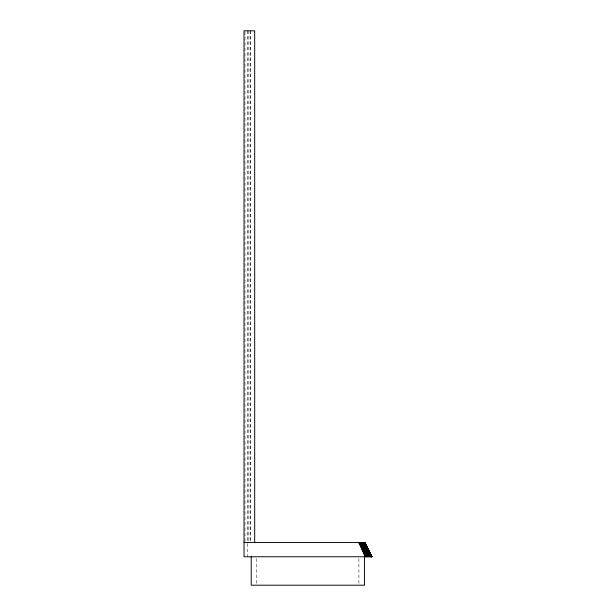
<?xml version="1.0" encoding="UTF-8"?>
<svg xmlns="http://www.w3.org/2000/svg" width="616" height="616" viewBox="0 0 616 616"><rect width="100%" height="100%" fill="white"/><g stroke="black" fill="none" stroke-linecap="round" stroke-linejoin="round"><path stroke-width="0.46" stroke-dasharray="3.08 2.31" d="M358.905 558.666L358.905 585.2M256.795 558.666L256.795 585.2M250.535 30.8L250.535 541.595M250.088 30.8L250.088 541.595M248.148 30.8L248.148 542.557M247.709 30.8L247.709 541.595M247.709 543.505L247.709 556.772M244.999 31.762L244.999 541.595"/><path stroke-width="0.92" d="M244.028 542.557L364.865 542.557L371.972 556.772L244.028 556.772L244.028 30.8L254.693 30.8L254.693 542.557M358.674 542.557L365.334 556.772L359.505 542.557L366.204 556.772L360.322 542.557L367.051 556.772L361.107 542.557L367.875 556.772L361.846 542.557L368.653 556.772L362.531 542.557L369.377 556.772L363.14 542.557L370.601 556.772L363.671 542.557L371.078 556.772L364.118 542.557L371.463 556.772L364.456 542.557L371.741 556.772L364.703 542.557L371.91 556.772L364.618 542.557L366.605 546.738M371.972 556.772L364.834 542.557L371.933 556.772M363.14 542.557L370.024 556.772M364.487 556.772L364.487 585.2L251.213 585.2L251.213 556.772M365.219 544.228L364.395 542.557L365.18 544.228"/></g></svg>
